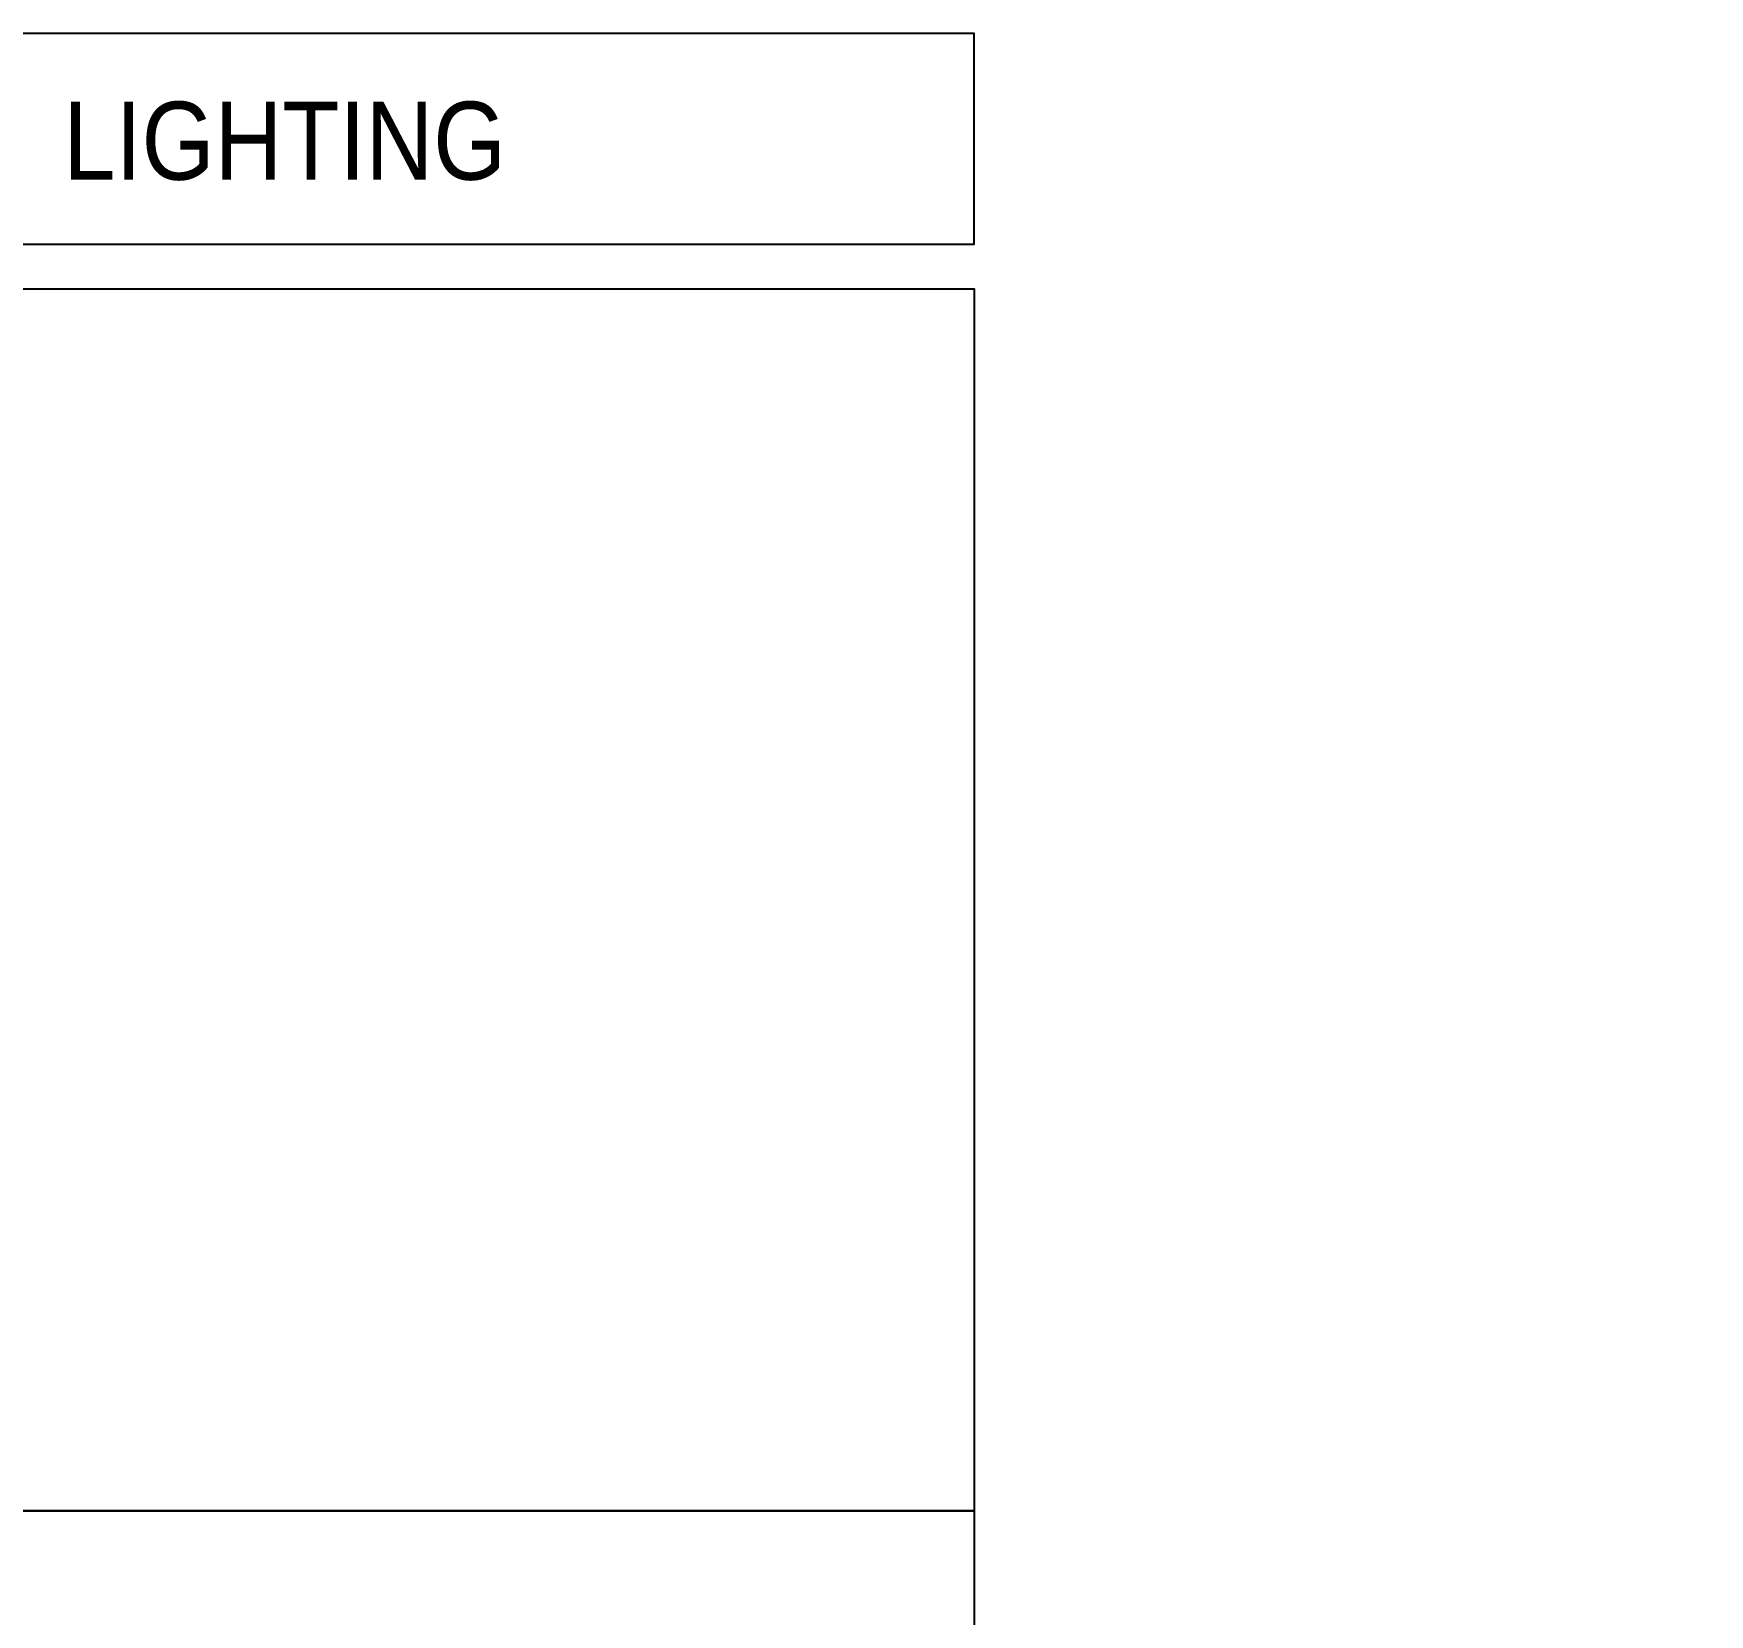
# Model space of a CAD drawing. Header units: inches. Extents: x -4243 to 9462, y -1700 to 6519.
# Drawn here: x 5372 to 7305, y 2410 to 4233 of the extents above; entities that cross this region are included whole.
import ezdxf
from ezdxf import colors
from ezdxf.entities.mleader import LeaderData, LeaderLine
from ezdxf.math import Vec2, Vec3

# ---------------------------------------------------------------- set-up
doc = ezdxf.new("R2010")
doc.units = ezdxf.units.IN
doc.header["$MEASUREMENT"] = 0
doc.layers.add('CORE', color=4, linetype='Continuous', plot=False)
doc.layers.add('CORE TEXT', color=2, linetype='Continuous', plot=False)
doc.layers.add('E-TEXT', color=2, linetype='Continuous')
doc.styles.add('ARC-TEXT', font='arial.ttf', dxfattribs={"width": 0.86, "height": 4.5})
doc.styles.add('GEC', font='arial.ttf')

msp = doc.modelspace()

# ---------------------------------------------------------------- linework, layer by layer
at = {"layer": 'CORE'}
for points in [[(4774.5, 3989.9), (6457.5, 3989.9), (6457.5, 4232.8), (4774.5, 4232.8)], [(4774.5, 3938.5), (6457.5, 3938.5), (6457.5, 2529), (4774.5, 2529)], [(4774.5, 2529), (6457.5, 2529), (6457.5, 1119.5), (4774.5, 1119.5)]]:
    msp.add_lwpolyline(points, close=True, dxfattribs=at)

# ---------------------------------------------------------------- texts
at = {"layer": 'CORE TEXT', "insert": (5407, 4154.2), "char_height": 90, "attachment_point": 1, "style": 'ARC-TEXT'}
msp.add_mtext_dynamic_manual_height_columns('LIGHTING ', width=1220.25, gutter_width=22.5, heights=[0], dxfattribs=at)

# ---------------------------------------------------------------- leaders
at = {"layer": 'E-TEXT'}
ml = msp.add_multileader_mtext('Standard', dxfattribs=at)
ml.set_content('BASEMENT UNIT ALT. \\PLOCATION ', color=256, style='GEC')
ml.set_leader_properties()
ml.build(insert=Vec2(0, 0))
ml.multileader.update_dxf_attribs({"dogleg_length": 0.09, "arrow_head_size": 4.32, "scale": 48})
ctx = ml.context
ctx.base_point, ctx.scale, ctx.char_height, ctx.arrow_head_size, ctx.landing_gap_size, ctx.plane_origin = Vec3(4032.9, 3333.9), 48, 4.5, 4.32, 2.16, Vec3(4139.2, 3347.7)
notes = []
notes.append((ctx, [(1, (1, 1, 0), (4025.4, 3333.9), (1, 0), 7.53, [(0, [(4012.1, 3323.5)], 0, [])])]))
ctx.mtext.insert, ctx.mtext.width, ctx.mtext.flow_direction = Vec3(4035.1, 3336.2), 68.131, 5
for ctx, leaders in notes:
    for number, flags, end, landing, length, lines in leaders:
        leader = LeaderData()
        leader.index, (leader.has_last_leader_line, leader.has_dogleg_vector, leader.attachment_direction) = number, flags
        leader.last_leader_point, leader.dogleg_vector, leader.dogleg_length = Vec3(end), Vec3(landing), length
        for number, points, colour, breaks in lines:
            line = LeaderLine()
            line.index, line.vertices, line.color, line.breaks = number, Vec3.list(points), colors.encode_raw_color(colour), breaks
            leader.lines.append(line)
        ctx.leaders.append(leader)

doc.saveas('drawing.dxf')
